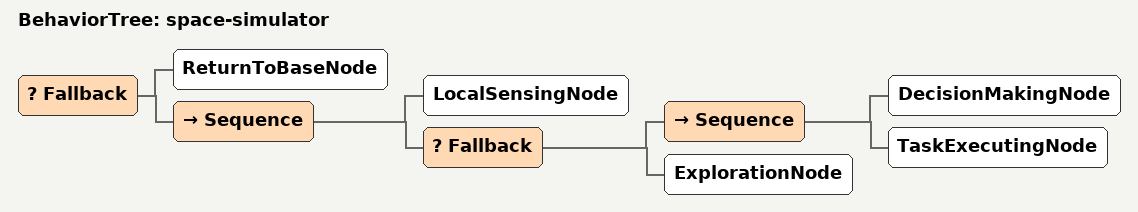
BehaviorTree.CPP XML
<?xml version="1.0" encoding="UTF-8"?>
<root BTCPP_format="4">
  <BehaviorTree ID="space-simulator">
    <Fallback>
      <ReturnToBaseNode/>
      <Sequence>
        <LocalSensingNode/>
        <Fallback>
          <Sequence>
            <DecisionMakingNode/>
            <TaskExecutingNode/>
          </Sequence>
          <ExplorationNode/>
        </Fallback>
      </Sequence>
    </Fallback>
  </BehaviorTree>

</root>
